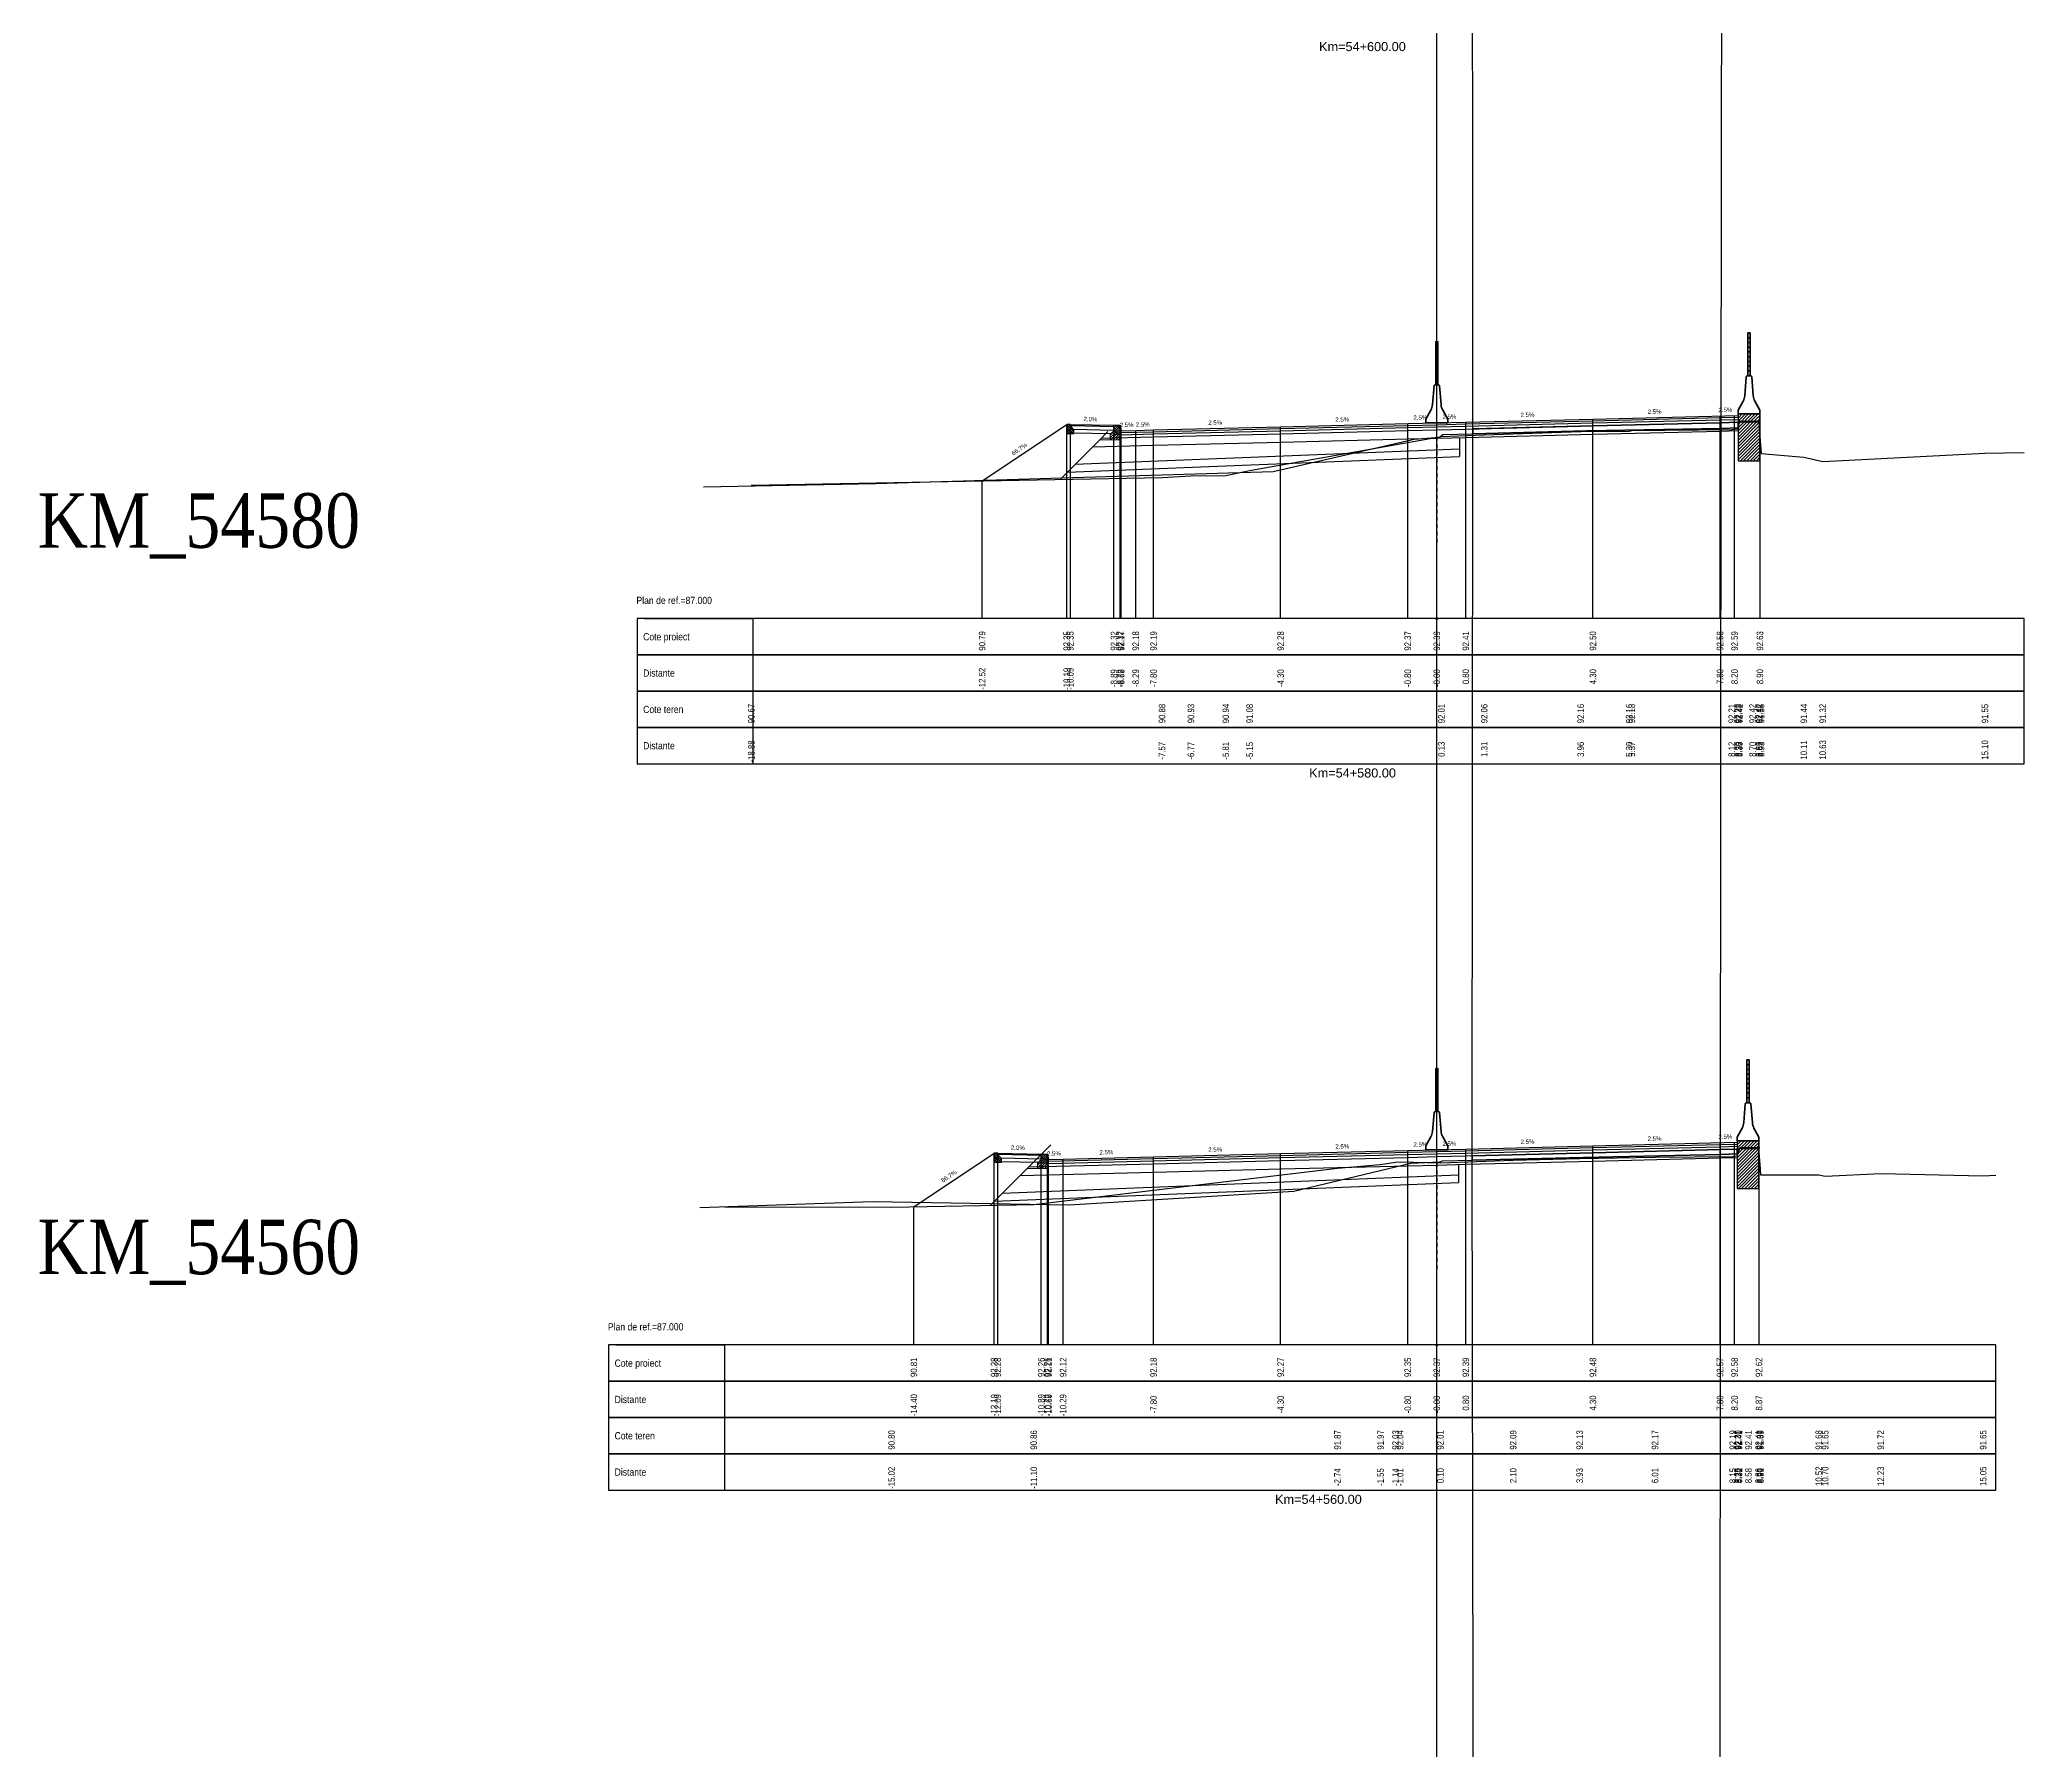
# Model space of a CAD drawing. Header units: millimetres. Extents: x 588755 to 588810, y 328107 to 328518.
# Drawn here: x 588755.1 to 588809.8, y 328360 to 328407.1 of the extents above; entities that cross this region are included whole.
import ezdxf

# ---------------------------------------------------------------- set-up
doc = ezdxf.new("R2010")
doc.units = ezdxf.units.MM
doc.header["$LTSCALE"] = 0.1
doc.header["$PDMODE"] = 32
doc.header["$PDSIZE"] = 0.05
doc.linetypes.add('DASH02', pattern=[0.6, 0.2, -0.2, 0, -0.2])
for name, color, linetype in [('0001______11', 1, 'Continuous'), ('003O______11', 1, 'Continuous'), ('018Q______11', 1, 'Continuous'), ('01FH_____313', 1, 'DASH02'), ('01FH______11', 1, 'Continuous'), ('01FH______31', 3, 'Continuous'), ('01FH______71', 7, 'Continuous'), ('01FJ_____313', 1, 'DASH02'), ('01FJ______11', 1, 'Continuous'), ('01FJ______31', 3, 'Continuous'), ('01FJ______71', 7, 'Continuous'), ('01FM______71', 7, 'Continuous'), ('01FW______71', 7, 'Continuous'), ('0_pct_denumiri', 7, 'Continuous'), ('0_pct_simboluri', 7, 'Continuous')]:
    doc.layers.add(name, color=color, linetype=linetype)
for name, color, linetype, lineweight in [('D-trotuare', 1, 'Continuous', 0), ('DREAPTA', 2, 'Continuous', 30), ('proiectat', 1, 'Continuous', 35), ('STANGA', 6, 'Continuous', 30), ('Teren_natural_masurat', 60, 'Continuous', 30), ('tip new jersey', 7, 'Continuous', 35), ('umplutura', 6, 'Continuous', 35)]:
    doc.layers.add(name, color=color, linetype=linetype, lineweight=lineweight)
doc.styles.get("Standard").update_dxf_attribs({"font": 'arial.ttf'})
doc.styles.add('TIMES_NEW_ROMAN', font='times.ttf')

# ---------------------------------------------------------------- blocks, each defined once
blk = doc.blocks.new('Punct')
blk.add_point((0, 0))
at = {"flags": 1}
for tag, p in [('DENPCT', (1.4, 0)), ('COTA', (1.4, -2.5)), ('COD', (1.4, -5))]:
    blk.add_attdef(tag, p, '', height=1.5, dxfattribs=at)
blk = doc.blocks.new('Bmare')
h = blk.add_hatch()
h.set_pattern_fill('ANSI31', color=8, scale=4)
h.set_pattern_definition([(45, (-1448, -631.6811), (-0.35355339, 0.35355339), [])])
h.paths.add_polyline_path([(-2, 0), (-3, -1), (-3, -2.5), (0, -2.5), (0, -1), (-2, -1)])
h = blk.add_hatch()
h.set_pattern_fill('ANSI31', color=8, scale=3, angle=90)
h.set_pattern_definition([(135, (-1448, -631.6811), (-0.26516504, -0.26516504), [])])
h.paths.add_polyline_path([(0, -1), (-2, -1), (-2, 1.5), (-0.3, 1.5), (0, 0)])
at = {"layer": 'D-trotuare'}
for points in [[(-2, 0), (-3, -1), (-3, -2.5), (0, -2.5), (0, -1), (-2, -1)], [(0, -1), (-2, -1), (-2, 1.5), (-0.3, 1.5), (0, 0)]]:
    blk.add_lwpolyline(points, close=True, dxfattribs=at)
blk = doc.blocks.new('Bmica')
h = blk.add_hatch()
h.set_pattern_fill('ANSI31', color=8, scale=3)
h.set_pattern_definition([(45, (-1452.71984, -286.1016), (-0.26516504, 0.26516504), [])])
h.paths.add_polyline_path([(-1, -1.5), (0, -1.5), (0, 0), (-1, 0)])
h = blk.add_hatch()
h.set_pattern_fill('ANSI31', color=8, scale=3, angle=90)
h.set_pattern_definition([(135, (-1452.71984, -286.1016), (-0.26516504, -0.26516504), [])])
h.paths.add_polyline_path([(0, -0.5), (0, -1.5), (-1, -1.5), (-1, -2.5), (0.5, -2.5), (1, -2.5), (1, -1.5)])
at = {"layer": '003O______11'}
for points in [[(-1, -1.5), (0, -1.5), (0, 0), (-1, 0)], [(0, -0.5), (0, -1.5), (-1, -1.5), (-1, -2.5), (0.5, -2.5), (1, -2.5), (1, -1.5)]]:
    blk.add_lwpolyline(points, close=True, dxfattribs=at)

msp = doc.modelspace()

# ---------------------------------------------------------------- hatches: boundary and pattern name
h = msp.add_hatch()
h.set_pattern_fill('ANSI31', color=8, scale=0.5)
h.set_pattern_definition([(45, (588767.21255, 328383.78982), (-0.04419417, 0.04419417), [])])
h.paths.add_polyline_path([(588801.913, 328395.485), (588802.513, 328395.485), (588802.513, 328396.771), (588801.913, 328396.771)])
h = msp.add_hatch()
h.set_pattern_fill('ANSI31', color=8, scale=0.5)
h.set_pattern_definition([(45, (588767.18699, 328363.77625), (-0.04419417, 0.04419417), [])])
h.paths.add_polyline_path([(588801.887, 328375.441), (588802.487, 328375.441), (588802.487, 328376.757), (588801.887, 328376.757)])

# ---------------------------------------------------------------- linework, layer by layer
for points in [[(588793.615, 328107.137), (588793.615, 328517.769)], [(588784.324, 328396.05), (588784.56, 328396.286)], [(588809.794, 328387.137), (588809.794, 328391.137)], [(588782.324, 328375.986), (588782.987, 328376.649)], [(588809.008, 328367.137), (588809.008, 328371.137)]]:
    msp.add_lwpolyline(points)
for p in [(588793.615, 328391.137), (588793.615, 328371.137)]:
    msp.add_point(p)
at = {"layer": '0001______11'}
for points in [[(588801.913, 328395.485), (588802.513, 328395.485), (588802.513, 328396.771), (588801.913, 328396.771)], [(588801.887, 328375.441), (588802.487, 328375.441), (588802.487, 328376.757), (588801.887, 328376.757)]]:
    msp.add_lwpolyline(points, close=True, dxfattribs=at)
for points in [[(588784.724, 328396.419), (588783.524, 328396.443)], [(588784.724, 328396.319), (588783.616, 328396.341)], [(588784.636, 328396.22), (588783.624, 328396.241)], [(588794.244, 328396.121), (588794.244, 328395.6)], [(588784.624, 328396.059), (588784.324, 328396.05), (588783.243, 328394.969)], [(588783.442, 328395.168), (588794.244, 328395.6)], [(588794.244, 328395.8), (588783.65, 328395.376)], [(588782.624, 328375.995), (588782.324, 328375.986), (588781.319, 328374.981)], [(588782.724, 328376.355), (588781.524, 328376.379)], [(588782.724, 328376.255), (588781.616, 328376.277)], [(588782.636, 328376.157), (588781.624, 328376.177)], [(588794.217, 328376.107), (588794.217, 328375.609)], [(588781.436, 328375.098), (588794.217, 328375.609)], [(588794.217, 328375.81), (588781.644, 328375.307)]]:
    msp.add_lwpolyline(points, dxfattribs=at)
at = {"layer": '018Q______11'}
for points in [[(588784.924, 328396.259), (588785.817, 328396.281), (588789.317, 328396.368), (588792.817, 328396.456), (588793.617, 328396.476), (588794.417, 328396.496), (588797.917, 328396.583), (588801.417, 328396.671), (588801.913, 328396.683)], [(588784.924, 328396.199), (588785.818, 328396.221), (588789.318, 328396.308), (588792.818, 328396.396), (588793.618, 328396.416), (588794.418, 328396.436), (588797.918, 328396.523), (588801.418, 328396.611), (588801.913, 328396.623)], [(588784.143, 328395.869), (588785.826, 328395.911), (588789.326, 328395.998), (588792.826, 328396.086), (588793.626, 328396.106), (588794.426, 328396.126), (588797.926, 328396.213), (588801.426, 328396.301), (588801.913, 328396.313)], [(588784.379, 328396.105), (588785.82, 328396.141), (588789.32, 328396.228), (588792.82, 328396.316), (588793.62, 328396.336), (588794.42, 328396.356), (588797.92, 328396.443), (588801.42, 328396.531), (588801.913, 328396.543)], [(588782.379, 328376.041), (588785.82, 328376.127), (588789.32, 328376.215), (588792.82, 328376.302), (588793.62, 328376.322), (588794.42, 328376.342), (588797.92, 328376.43), (588801.42, 328376.517), (588801.887, 328376.529)], [(588782.924, 328376.195), (588785.817, 328376.267), (588789.317, 328376.355), (588792.817, 328376.442), (588793.617, 328376.462), (588794.417, 328376.482), (588797.917, 328376.57), (588801.417, 328376.657), (588801.887, 328376.669)], [(588782.924, 328376.135), (588785.818, 328376.207), (588789.318, 328376.295), (588792.818, 328376.382), (588793.618, 328376.402), (588794.418, 328376.422), (588797.918, 328376.51), (588801.418, 328376.597), (588801.887, 328376.609)], [(588782.143, 328375.805), (588785.826, 328375.897), (588789.326, 328375.985), (588792.826, 328376.072), (588793.626, 328376.092), (588794.426, 328376.112), (588797.926, 328376.2), (588801.426, 328376.287), (588801.887, 328376.299)]]:
    msp.add_lwpolyline(points, dxfattribs=at)
at = {"layer": '01FH_____313'}
msp.add_lwpolyline([(588793.615, 328376.137), (588793.615, 328373.137)], dxfattribs=at)
at = {"layer": '01FH______11'}
msp.add_lwpolyline([(588779.215, 328374.945), (588781.424, 328376.419), (588781.524, 328376.419), (588782.724, 328376.395), (588782.894, 328376.395), (588782.924, 328376.245), (588783.324, 328376.255), (588785.815, 328376.317), (588789.315, 328376.405), (588792.815, 328376.492), (588793.615, 328376.512), (588794.415, 328376.532), (588797.915, 328376.62), (588801.887, 328376.719)], dxfattribs=at)
at = {"layer": '01FH______31'}
msp.add_lwpolyline([(588774.008, 328374.937), (588778.6, 328374.935), (588782.517, 328375.002), (588790.879, 328376.009), (588792.067, 328376.106), (588792.478, 328376.167), (588792.605, 328376.18), (588793.717, 328376.15), (588795.719, 328376.225), (588797.549, 328376.269), (588799.625, 328376.304), (588801.766, 328376.331), (588801.895, 328376.342), (588801.914, 328376.442), (588801.935, 328376.543), (588802.198, 328376.545), (588802.478, 328376.546), (588802.512, 328376.109), (588802.529, 328375.826), (588804.134, 328375.821), (588804.312, 328375.789), (588805.841, 328375.856), (588808.662, 328375.791), (588809.008, 328375.808)], dxfattribs=at)
at = {"layer": '01FH______71'}
for points in [[(588781.424, 328371.137), (588781.424, 328376.419)], [(588781.524, 328371.137), (588781.524, 328376.419)], [(588782.724, 328371.137), (588782.724, 328376.395)], [(588782.894, 328371.137), (588782.894, 328376.395)], [(588789.315, 328371.137), (588789.315, 328376.405)], [(588792.815, 328371.137), (588792.815, 328376.492)], [(588793.615, 328371.137), (588793.615, 328376.512)], [(588794.415, 328371.137), (588794.415, 328376.532)], [(588797.915, 328371.137), (588797.915, 328376.62)], [(588782.924, 328371.137), (588782.924, 328376.245)], [(588783.324, 328371.137), (588783.324, 328376.255)], [(588785.815, 328371.137), (588785.815, 328376.317)], [(588779.215, 328371.137), (588779.215, 328374.945)], [(588770.808, 328370.137), (588774.008, 328370.137), (588774.008, 328371.137), (588770.808, 328371.137), (588770.808, 328370.137)], [(588771.008, 328371.137), (588774.008, 328371.137)], [(588771.008, 328371.137), (588774.008, 328371.137)], [(588770.808, 328369.137), (588774.008, 328369.137), (588774.008, 328370.137), (588770.808, 328370.137), (588770.808, 328369.137)], [(588770.808, 328368.137), (588774.008, 328368.137), (588774.008, 328369.137), (588770.808, 328369.137), (588770.808, 328368.137)], [(588770.808, 328367.137), (588774.008, 328367.137), (588774.008, 328368.137), (588770.808, 328368.137), (588770.808, 328367.137)], [(588774.008, 328367.137), (588809.008, 328367.137)]]:
    msp.add_lwpolyline(points, dxfattribs=at)
at = {"layer": '01FJ_____313'}
msp.add_lwpolyline([(588793.615, 328396.137), (588793.615, 328393.137)], dxfattribs=at)
at = {"layer": '01FJ______11'}
msp.add_lwpolyline([(588781.095, 328394.929), (588783.424, 328396.483), (588783.524, 328396.483), (588784.724, 328396.459), (588784.894, 328396.459), (588784.924, 328396.309), (588785.324, 328396.319), (588785.815, 328396.331), (588789.315, 328396.418), (588792.815, 328396.506), (588793.615, 328396.526), (588794.415, 328396.546), (588797.915, 328396.633), (588801.913, 328396.733)], dxfattribs=at)
at = {"layer": '01FJ______31'}
msp.add_lwpolyline([(588774.739, 328394.81), (588786.049, 328395.022), (588786.844, 328395.064), (588787.805, 328395.076), (588788.461, 328395.214), (588793.744, 328396.152), (588794.921, 328396.193), (588797.578, 328396.293), (588798.912, 328396.302), (588798.987, 328396.313), (588801.738, 328396.348), (588801.906, 328396.362), (588801.919, 328396.421), (588801.946, 328396.553), (588802.313, 328396.555), (588802.485, 328396.554), (588802.501, 328396.261), (588802.545, 328395.687), (588803.723, 328395.578), (588804.242, 328395.459), (588808.71, 328395.691), (588809.794, 328395.707)], dxfattribs=at)
at = {"layer": '01FJ______71'}
for points in [[(588797.915, 328391.137), (588797.915, 328396.633)], [(588783.424, 328391.137), (588783.424, 328396.483)], [(588783.524, 328391.137), (588783.524, 328396.483)], [(588784.724, 328391.137), (588784.724, 328396.459)], [(588784.894, 328391.137), (588784.894, 328396.459)], [(588784.924, 328391.137), (588784.924, 328396.309)], [(588785.324, 328391.137), (588785.324, 328396.319)], [(588785.815, 328391.137), (588785.815, 328396.331)], [(588789.315, 328391.137), (588789.315, 328396.418)], [(588792.815, 328391.137), (588792.815, 328396.506)], [(588793.615, 328391.137), (588793.615, 328396.526)], [(588794.415, 328391.137), (588794.415, 328396.546)], [(588781.095, 328391.137), (588781.095, 328394.929)], [(588771.594, 328390.137), (588774.794, 328390.137), (588774.794, 328391.137), (588771.594, 328391.137), (588771.594, 328390.137)], [(588771.794, 328391.137), (588774.794, 328391.137)], [(588771.794, 328391.137), (588774.794, 328391.137)], [(588771.594, 328389.137), (588774.794, 328389.137), (588774.794, 328390.137), (588771.594, 328390.137), (588771.594, 328389.137)], [(588771.594, 328388.137), (588774.794, 328388.137), (588774.794, 328389.137), (588771.594, 328389.137), (588771.594, 328388.137)], [(588771.594, 328387.137), (588774.794, 328387.137), (588774.794, 328388.137), (588771.594, 328388.137), (588771.594, 328387.137)], [(588774.794, 328387.137), (588809.794, 328387.137)]]:
    msp.add_lwpolyline(points, dxfattribs=at)
at = {"layer": '01FW______71'}
for p, q in [((588802.513, 328396.771), (588802.513, 328391.137)), ((588802.487, 328376.757), (588802.487, 328371.137))]:
    msp.add_line(p, q, dxfattribs=at)
for points in [[(588801.415, 328391.137), (588801.415, 328396.721)], [(588801.815, 328391.137), (588801.815, 328396.731)], [(588809.794, 328391.137), (588774.794, 328391.137)], [(588774.794, 328390.137), (588809.794, 328390.137)], [(588809.794, 328390.137), (588774.794, 328390.137)], [(588774.794, 328389.137), (588809.794, 328389.137)], [(588809.794, 328389.137), (588774.794, 328389.137)], [(588774.794, 328388.137), (588809.794, 328388.137)], [(588809.794, 328388.137), (588774.794, 328388.137)], [(588801.415, 328371.137), (588801.415, 328376.707)], [(588801.815, 328371.137), (588801.815, 328376.717)], [(588809.008, 328371.137), (588774.008, 328371.137)], [(588774.008, 328370.137), (588809.008, 328370.137)], [(588809.008, 328370.137), (588774.008, 328370.137)], [(588774.008, 328369.137), (588809.008, 328369.137)], [(588809.008, 328369.137), (588774.008, 328369.137)], [(588774.008, 328368.137), (588809.008, 328368.137)], [(588809.008, 328368.137), (588774.008, 328368.137)]]:
    msp.add_lwpolyline(points, dxfattribs=at)
at = {"layer": 'DREAPTA'}
msp.add_lwpolyline([(588801.365, 328107.137), (588801.365, 328115.109), (588801.398, 328135.157), (588801.418, 328155.179), (588801.428, 328175.201), (588801.436, 328195.229), (588801.401, 328215.24), (588801.434, 328235.277), (588801.441, 328255.266), (588801.391, 328275.28), (588801.394, 328295.308), (588801.378, 328316.313), (588801.408, 328336.346), (588801.419, 328356.352), (588801.43, 328376.379), (588801.443, 328396.374), (588801.475, 328416.397), (588801.468, 328436.412), (588801.447, 328456.44), (588801.497, 328476.437), (588801.477, 328495.445), (588801.417, 328515.465)], dxfattribs=at)
at = {"layer": 'proiectat', "color": 3}
for p, q in [((588802.183, 328398.868), (588802.243, 328398.868)), ((588793.585, 328398.623), (588793.645, 328398.623)), ((588793.585, 328398.493), (588793.645, 328398.493)), ((588793.585, 328398.363), (588793.645, 328398.363)), ((588802.183, 328398.738), (588802.243, 328398.738)), ((588802.183, 328398.608), (588802.243, 328398.608)), ((588802.183, 328398.478), (588802.243, 328398.478)), ((588802.243, 328398.348), (588802.183, 328398.348)), ((588802.183, 328398.348), (588802.243, 328398.348)), ((588793.585, 328398.233), (588793.645, 328398.233)), ((588793.645, 328398.103), (588793.585, 328398.103)), ((588793.585, 328398.103), (588793.645, 328398.103)), ((588793.645, 328397.843), (588793.585, 328397.843)), ((588793.585, 328397.843), (588793.645, 328397.843)), ((588793.585, 328397.713), (588793.645, 328397.713)), ((588802.243, 328398.088), (588802.183, 328398.088)), ((588802.183, 328398.088), (588802.243, 328398.088)), ((588802.183, 328397.958), (588802.243, 328397.958)), ((588793.585, 328378.61), (588793.645, 328378.61)), ((588802.157, 328378.855), (588802.217, 328378.855)), ((588802.157, 328378.725), (588802.217, 328378.725)), ((588802.157, 328378.595), (588802.217, 328378.595)), ((588793.585, 328378.48), (588793.645, 328378.48)), ((588793.585, 328378.35), (588793.645, 328378.35)), ((588793.585, 328378.22), (588793.645, 328378.22)), ((588793.645, 328378.09), (588793.585, 328378.09)), ((588793.585, 328378.09), (588793.645, 328378.09)), ((588802.157, 328378.465), (588802.217, 328378.465)), ((588802.217, 328378.335), (588802.157, 328378.335)), ((588802.157, 328378.335), (588802.217, 328378.335)), ((588802.217, 328378.075), (588802.157, 328378.075)), ((588802.157, 328378.075), (588802.217, 328378.075)), ((588793.645, 328377.83), (588793.585, 328377.83)), ((588793.585, 328377.83), (588793.645, 328377.83)), ((588793.585, 328377.7), (588793.645, 328377.7)), ((588802.157, 328377.945), (588802.217, 328377.945))]:
    msp.add_line(p, q, dxfattribs=at)
for points in [[(588802.243, 328397.821), (588802.243, 328399.004), (588802.183, 328399.004), (588802.183, 328397.821), (588802.243, 328397.821), (588802.243, 328397.821)], [(588793.645, 328397.576), (588793.645, 328398.759), (588793.585, 328398.759), (588793.585, 328397.576), (588793.645, 328397.576), (588793.645, 328397.576)], [(588793.645, 328397.973), (588793.585, 328397.973), (588793.645, 328397.973), (588793.645, 328397.973)], [(588802.243, 328398.218), (588802.183, 328398.218), (588802.243, 328398.218), (588802.243, 328398.218)], [(588793.645, 328377.562), (588793.645, 328378.745), (588793.585, 328378.745), (588793.585, 328377.562), (588793.645, 328377.562), (588793.645, 328377.562)], [(588802.217, 328377.807), (588802.217, 328378.99), (588802.157, 328378.99), (588802.157, 328377.807), (588802.217, 328377.807), (588802.217, 328377.807)], [(588802.217, 328378.205), (588802.157, 328378.205), (588802.217, 328378.205), (588802.217, 328378.205)], [(588793.645, 328377.96), (588793.585, 328377.96), (588793.645, 328377.96), (588793.645, 328377.96)]]:
    msp.add_lwpolyline(points, close=True, dxfattribs=at)
at = {"layer": 'STANGA'}
msp.add_lwpolyline([(588794.613, 328107.137), (588794.618, 328114.971), (588794.638, 328135.003), (588794.652, 328155.006), (588794.618, 328175.06), (588794.634, 328195.088), (588794.633, 328215.1), (588794.598, 328235.129), (588794.613, 328255.118), (588794.615, 328275.133), (588794.605, 328295.164), (588794.602, 328316.186), (588794.601, 328336.176), (588794.622, 328356.195), (588794.588, 328376.222), (588794.608, 328396.225), (588794.599, 328416.23), (588794.591, 328436.234), (588794.606, 328456.264), (588794.621, 328476.277), (588794.591, 328495.278), (588794.526, 328515.332)], dxfattribs=at)
at = {"layer": 'Teren_natural_masurat', "linetype": 'Continuous', "ltscale": 0.1, "flags": 128}
for points in [[(588773.419, 328394.769), (588778.166, 328394.853), (588783.592, 328395.023), (588789.107, 328395.192), (588792.988, 328396.077), (588793.688, 328396.134), (588793.784, 328396.202), (588794.608, 328396.225), (588797.735, 328396.303), (588801.443, 328396.374), (588801.918, 328396.387), (588801.964, 328396.579), (588802.513, 328396.577)], [(588773.324, 328374.918), (588778.078, 328375.09), (588783.496, 328374.999), (588789.683, 328375.368), (588792.898, 328376.14), (588793.7, 328376.177), (588793.77, 328376.208), (588794.588, 328376.222), (588797.66, 328376.303), (588801.43, 328376.379), (588801.908, 328376.397), (588801.971, 328376.582), (588802.512, 328376.574)]]:
    msp.add_lwpolyline(points, dxfattribs=at)
at = {"layer": 'tip new jersey', "color": 1}
for points in [[(588802.376, 328397.123, -0.106569), (588802.33, 328397.274), (588802.288, 328397.791, 0.414214), (588802.258, 328397.821), (588802.213, 328397.821), (588802.168, 328397.821, 0.414214), (588802.138, 328397.791), (588802.096, 328397.274, -0.106569), (588802.05, 328397.123), (588801.913, 328396.876), (588801.913, 328396.771), (588802.513, 328396.771), (588802.513, 328396.876)], [(588793.778, 328396.878, -0.106569), (588793.733, 328397.029), (588793.69, 328397.546, 0.414214), (588793.66, 328397.576), (588793.615, 328397.576), (588793.57, 328397.576, 0.414214), (588793.54, 328397.546), (588793.498, 328397.029, -0.106569), (588793.452, 328396.878), (588793.315, 328396.631), (588793.315, 328396.526), (588793.915, 328396.526), (588793.915, 328396.631)], [(588793.778, 328376.865, -0.106569), (588793.733, 328377.016), (588793.69, 328377.532, 0.414214), (588793.66, 328377.562), (588793.615, 328377.562), (588793.57, 328377.562, 0.414214), (588793.54, 328377.532), (588793.498, 328377.016, -0.106569), (588793.452, 328376.865), (588793.315, 328376.617), (588793.315, 328376.512), (588793.915, 328376.512), (588793.915, 328376.617)], [(588802.35, 328377.11, -0.106569), (588802.305, 328377.261), (588802.262, 328377.777, 0.414214), (588802.232, 328377.807), (588802.187, 328377.807), (588802.142, 328377.807, 0.414214), (588802.112, 328377.777), (588802.07, 328377.261, -0.106569), (588802.025, 328377.11), (588801.887, 328376.862), (588801.887, 328376.757), (588802.487, 328376.757), (588802.487, 328376.862)]]:
    msp.add_lwpolyline(points, format="xyb", close=True, dxfattribs=at)
at = {"layer": 'umplutura'}
for points in [[(588801.913, 328396.387), (588801.913, 328396.543), (588801.42, 328396.531), (588797.92, 328396.443), (588794.607, 328396.361), (588794.608, 328396.225), (588797.735, 328396.303), (588801.443, 328396.374)], [(588801.887, 328376.397), (588801.887, 328376.529), (588801.42, 328376.517), (588797.92, 328376.43), (588794.588, 328376.347), (588794.588, 328376.222), (588797.66, 328376.303), (588801.43, 328376.379)]]:
    msp.add_lwpolyline(points, close=True, dxfattribs=at)

# ---------------------------------------------------------------- block references
at = {"xscale": 0.1, "yscale": 0.1, "zscale": 0.1}
for name, p in [('Bmica', (588783.524, 328396.483)), ('Bmare', (588784.924, 328396.309)), ('Bmica', (588781.524, 328376.419)), ('Bmare', (588782.924, 328376.245))]:
    msp.add_blockref(name, p, dxfattribs=at)
at = {"layer": '0_pct_simboluri'}
for p in [(588793.615, 328391.137), (588793.615, 328371.137)]:
    msp.add_blockref('Punct', p, dxfattribs=at)

# ---------------------------------------------------------------- texts
at = {"layer": '01FH______71'}
for s, height, rotation, p in [('2.0%', 0.12, 358.8544, (588781.886, 328376.512)), ('2.5%', 0.12, 1.4322, (588782.882, 328376.344)), ('2.5%', 0.12, 1.4322, (588784.327, 328376.38)), ('2.5%', 0.12, 1.4322, (588787.323, 328376.455)), ('2.5%', 0.12, 1.4322, (588790.823, 328376.542)), ('2.5%', 0.12, 1.4322, (588792.973, 328376.596)), ('2.5%', 0.12, 1.4322, (588793.773, 328376.616)), ('2.5%', 0.12, 1.4322, (588795.923, 328376.67)), ('2.5%', 0.12, 1.4322, (588799.423, 328376.757)), ('2.5%', 0.12, 1.4322, (588801.373, 328376.806)), ('66.7%', 0.12, 33.7035, (588780.014, 328375.599)), (' Km=54+560.00 ', 0.25, 359.9998, (588789.065, 328366.762))]:
    msp.add_text(s, height=height, rotation=rotation, dxfattribs=at).set_placement(p)
at = {"layer": '01FH______71', "width": 0.85}
for s, height, rotation, p in [(' Plan de ref.=87.000 ', 0.2, 359.9998, (588770.723, 328371.537)), (' Cote proiect ', 0.2, 359.9998, (588770.908, 328370.537)), ('90.81', 0.18, 90, (588779.305, 328370.255)), ('92.28', 0.18, 90, (588781.514, 328370.255)), ('92.28', 0.18, 90, (588781.614, 328370.255)), ('92.26', 0.18, 90, (588782.814, 328370.255)), ('92.26', 0.18, 90, (588782.984, 328370.255)), ('92.11', 0.18, 90, (588783.014, 328370.255)), ('92.12', 0.18, 90, (588783.414, 328370.255)), ('92.18', 0.18, 90, (588785.905, 328370.255)), ('92.27', 0.18, 90, (588789.405, 328370.255)), ('92.35', 0.18, 90, (588792.905, 328370.255)), ('92.37', 0.18, 90, (588793.705, 328370.255)), ('92.39', 0.18, 90, (588794.505, 328370.255)), ('92.48', 0.18, 90, (588798.005, 328370.255)), (' Distante ', 0.2, 359.9998, (588770.908, 328369.537)), ('-14.40', 0.18, 90, (588779.305, 328369.178)), ('-12.19', 0.18, 90, (588781.514, 328369.178)), ('-12.09', 0.18, 90, (588781.614, 328369.178)), ('-10.89', 0.18, 90, (588782.814, 328369.178)), ('-10.72', 0.18, 90, (588782.984, 328369.178)), ('-10.69', 0.18, 90, (588783.014, 328369.178)), ('-10.29', 0.18, 90, (588783.414, 328369.178)), ('-7.80', 0.18, 90, (588785.905, 328369.255)), ('-4.30', 0.18, 90, (588789.405, 328369.255)), ('-0.80', 0.18, 90, (588792.905, 328369.255)), ('-0.00', 0.18, 90, (588793.705, 328369.255)), ('0.80', 0.18, 90, (588794.505, 328369.331)), ('4.30', 0.18, 90, (588798.005, 328369.331)), ('90.80', 0.18, 90, (588778.69, 328368.255)), ('90.86', 0.18, 90, (588782.607, 328368.255)), ('91.87', 0.18, 90, (588790.969, 328368.255)), ('91.97', 0.18, 90, (588792.157, 328368.255)), ('92.03', 0.18, 90, (588792.568, 328368.255)), ('92.04', 0.18, 90, (588792.695, 328368.255)), ('92.01', 0.18, 90, (588793.807, 328368.255)), ('92.09', 0.18, 90, (588795.809, 328368.255)), ('92.13', 0.18, 90, (588797.639, 328368.255)), ('91.72', 0.18, 90, (588805.931, 328368.255)), ('91.65', 0.18, 90, (588808.752, 328368.255)), (' Cote teren ', 0.2, 359.9998, (588770.908, 328368.537)), (' Distante ', 0.2, 359.9998, (588770.908, 328367.537)), ('-15.02', 0.18, 90, (588778.69, 328367.178)), ('-11.10', 0.18, 90, (588782.607, 328367.178)), ('-2.74', 0.18, 90, (588790.969, 328367.255)), ('-1.55', 0.18, 90, (588792.157, 328367.255)), ('-1.14', 0.18, 90, (588792.568, 328367.255)), ('-1.01', 0.18, 90, (588792.695, 328367.255)), ('0.10', 0.18, 90, (588793.807, 328367.331)), ('2.10', 0.18, 90, (588795.809, 328367.331)), ('3.93', 0.18, 90, (588797.639, 328367.331)), ('12.23', 0.18, 90, (588805.931, 328367.255)), ('15.05', 0.18, 90, (588808.752, 328367.255))]:
    msp.add_text(s, height=height, rotation=rotation, dxfattribs=at).set_placement(p)
at = {"layer": '01FJ______71'}
for s, height, rotation, p in [('2.0%', 0.12, 358.8544, (588783.886, 328396.575)), ('2.5%', 0.12, 1.4322, (588790.823, 328396.556)), ('2.5%', 0.12, 1.4322, (588792.973, 328396.61)), ('2.5%', 0.12, 1.4322, (588793.773, 328396.63)), ('2.5%', 0.12, 1.4322, (588795.923, 328396.684)), ('2.5%', 0.12, 1.4322, (588799.423, 328396.771)), ('2.5%', 0.12, 1.4322, (588801.373, 328396.82)), ('2.5%', 0.12, 1.4322, (588784.882, 328396.408)), ('2.5%', 0.12, 1.4322, (588785.327, 328396.419)), ('2.5%', 0.12, 1.4322, (588787.323, 328396.469)), ('66.7%', 0.12, 33.7035, (588781.955, 328395.623)), (' Km=54+580.00 ', 0.25, 359.9998, (588790.005, 328386.762))]:
    msp.add_text(s, height=height, rotation=rotation, dxfattribs=at).set_placement(p)
at = {"layer": '01FJ______71', "width": 0.85}
for s, height, rotation, p in [(' Plan de ref.=87.000 ', 0.2, 359.9998, (588771.509, 328391.537)), (' Cote proiect ', 0.2, 359.9998, (588771.694, 328390.537)), ('90.79', 0.18, 90, (588781.185, 328390.255)), ('92.35', 0.18, 90, (588783.514, 328390.255)), ('92.35', 0.18, 90, (588783.614, 328390.255)), ('92.32', 0.18, 90, (588784.814, 328390.255)), ('92.32', 0.18, 90, (588784.984, 328390.255)), ('92.17', 0.18, 90, (588785.014, 328390.255)), ('92.18', 0.18, 90, (588785.414, 328390.255)), ('92.19', 0.18, 90, (588785.905, 328390.255)), ('92.28', 0.18, 90, (588789.405, 328390.255)), ('92.37', 0.18, 90, (588792.905, 328390.255)), ('92.39', 0.18, 90, (588793.705, 328390.255)), ('92.41', 0.18, 90, (588794.505, 328390.255)), ('92.50', 0.18, 90, (588798.005, 328390.255)), (' Distante ', 0.2, 359.9998, (588771.694, 328389.537)), ('-12.52', 0.18, 90, (588781.185, 328389.178)), ('-10.19', 0.18, 90, (588783.514, 328389.178)), ('-10.09', 0.18, 90, (588783.614, 328389.178)), ('-8.89', 0.18, 90, (588784.814, 328389.255)), ('-8.72', 0.18, 90, (588784.984, 328389.255)), ('-8.69', 0.18, 90, (588785.014, 328389.255)), ('-8.29', 0.18, 90, (588785.414, 328389.255)), ('-7.80', 0.18, 90, (588785.905, 328389.255)), ('-4.30', 0.18, 90, (588789.405, 328389.255)), ('-0.80', 0.18, 90, (588792.905, 328389.255)), ('-0.00', 0.18, 90, (588793.705, 328389.255)), ('0.80', 0.18, 90, (588794.505, 328389.331)), ('4.30', 0.18, 90, (588798.005, 328389.331)), (' Cote teren ', 0.2, 359.9998, (588771.694, 328388.537)), ('90.67', 0.18, 90, (588774.829, 328388.255)), ('90.88', 0.18, 90, (588786.139, 328388.255)), ('90.93', 0.18, 90, (588786.934, 328388.255)), ('90.94', 0.18, 90, (588787.895, 328388.255)), ('91.08', 0.18, 90, (588788.551, 328388.255)), ('92.01', 0.18, 90, (588793.834, 328388.255)), ('92.06', 0.18, 90, (588795.011, 328388.255)), ('92.16', 0.18, 90, (588797.668, 328388.255)), ('92.16', 0.18, 90, (588799.002, 328388.255)), ('92.18', 0.18, 90, (588799.077, 328388.255)), ('91.55', 0.18, 90, (588808.8, 328388.255)), (' Distante ', 0.2, 359.9998, (588771.694, 328387.537)), ('-18.88', 0.18, 90, (588774.829, 328387.178)), ('-7.57', 0.18, 90, (588786.139, 328387.255)), ('-6.77', 0.18, 90, (588786.934, 328387.255)), ('-5.81', 0.18, 90, (588787.895, 328387.255)), ('-5.15', 0.18, 90, (588788.551, 328387.255)), ('0.13', 0.18, 90, (588793.834, 328387.331)), ('1.31', 0.18, 90, (588795.011, 328387.331)), ('3.96', 0.18, 90, (588797.668, 328387.331)), ('5.30', 0.18, 90, (588799.002, 328387.331)), ('5.37', 0.18, 90, (588799.077, 328387.331)), ('15.10', 0.18, 90, (588808.8, 328387.255))]:
    msp.add_text(s, height=height, rotation=rotation, dxfattribs=at).set_placement(p)
at = {"layer": '01FM______71'}
msp.add_text(' Km=54+600.00 ', height=0.25, rotation=359.9998, dxfattribs=at).set_placement((588790.277, 328406.762))
at = {"layer": '01FW______71', "width": 0.85}
for s, p in [('92.58', (588801.505, 328390.255)), ('92.59', (588801.905, 328390.255)), ('92.63', (588802.603, 328390.255)), ('7.80', (588801.505, 328389.331)), ('8.20', (588801.905, 328389.331)), ('8.20', (588801.905, 328389.331)), ('8.90', (588802.603, 328389.331)), ('92.21', (588801.828, 328388.255)), ('92.22', (588801.996, 328388.255)), ('92.28', (588802.009, 328388.255)), ('92.42', (588802.036, 328388.255)), ('92.42', (588802.403, 328388.255)), ('92.42', (588802.575, 328388.255)), ('92.12', (588802.591, 328388.255)), ('91.55', (588802.635, 328388.255)), ('91.44', (588803.813, 328388.255)), ('91.32', (588804.332, 328388.255)), ('8.12', (588801.828, 328387.331)), ('8.29', (588801.996, 328387.331)), ('8.30', (588802.009, 328387.331)), ('8.33', (588802.036, 328387.331)), ('8.70', (588802.403, 328387.331)), ('8.87', (588802.575, 328387.331)), ('8.89', (588802.591, 328387.331)), ('8.93', (588802.635, 328387.331)), ('10.11', (588803.813, 328387.255)), ('10.63', (588804.332, 328387.255)), ('92.57', (588801.505, 328370.255)), ('92.58', (588801.905, 328370.255)), ('92.62', (588802.577, 328370.255)), ('7.80', (588801.505, 328369.331)), ('8.20', (588801.905, 328369.331)), ('8.20', (588801.905, 328369.331)), ('8.87', (588802.577, 328369.331)), ('92.17', (588799.715, 328368.255)), ('92.19', (588801.856, 328368.255)), ('92.20', (588801.985, 328368.255)), ('92.30', (588802.004, 328368.255)), ('92.41', (588802.025, 328368.255)), ('92.41', (588802.288, 328368.255)), ('92.41', (588802.568, 328368.255)), ('91.97', (588802.602, 328368.255)), ('91.69', (588802.619, 328368.255)), ('91.68', (588804.224, 328368.255)), ('91.65', (588804.402, 328368.255)), ('6.01', (588799.715, 328367.331)), ('8.15', (588801.856, 328367.331)), ('8.28', (588801.985, 328367.331)), ('8.30', (588802.004, 328367.331)), ('8.32', (588802.025, 328367.331)), ('8.58', (588802.288, 328367.331)), ('8.86', (588802.568, 328367.331)), ('8.90', (588802.602, 328367.331)), ('8.91', (588802.619, 328367.331)), ('10.52', (588804.224, 328367.255)), ('10.70', (588804.402, 328367.255))]:
    msp.add_text(s, height=0.18, rotation=90, dxfattribs=at).set_placement(p)
at = {"layer": '0_pct_denumiri', "style": 'TIMES_NEW_ROMAN', "width": 0.85}
for s, p in [('KM_54580', (588755.086, 328393.087)), ('KM_54560', (588755.086, 328373.087))]:
    msp.add_text(s, height=1.5, dxfattribs=at).set_placement(p)

doc.saveas('drawing.dxf')
